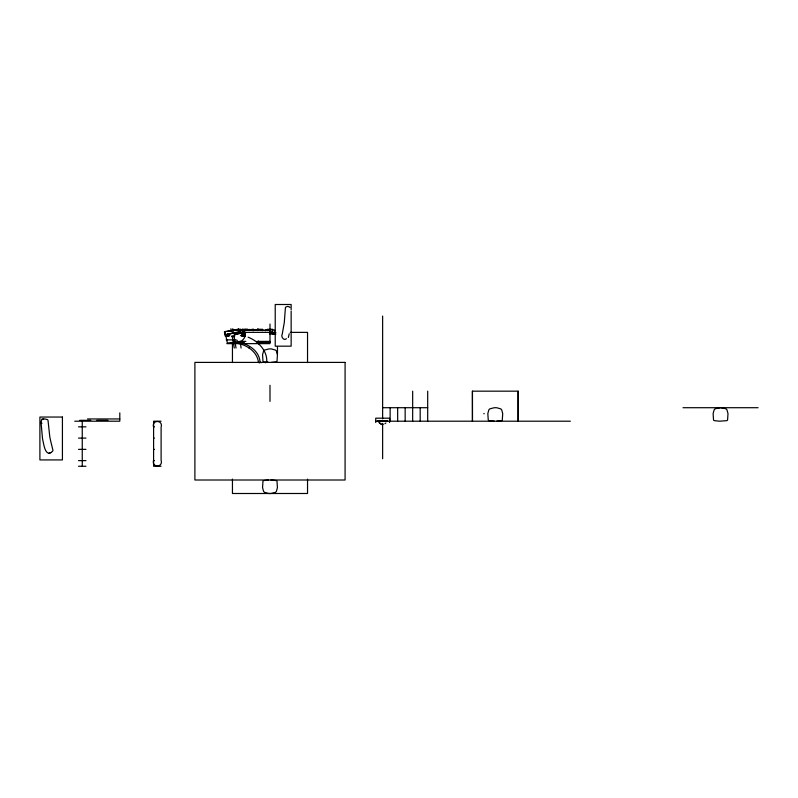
<?xml version="1.0" encoding="UTF-8"?>
<svg xmlns="http://www.w3.org/2000/svg" width="798" height="798" viewBox="0 0 798 798"><rect width="100%" height="100%" fill="white"/><g stroke="black" fill="none" stroke-linecap="round" stroke-linejoin="round"><path stroke-width="1.2" d="M153.595 427.309C151.201 419.568 163.49 419.568 161.106 427.309L161.106 460.157C163.49 467.897 151.201 467.897 153.595 460.157M235.55 334.442L240.537 333.384L240.338 329.295L226.981 331.469M272.447 333.903L272.577 332.946M236.457 332.427L227.46 334.153A3.711 1.387 27 0 1 228.288 334.043A3.711 2.045 16.2 0 1 229.445 333.823L229.864 333.793M288.317 337.484L289.245 333.793M282.223 334.063C280.527 336.626 284.008 341.344 286.432 338.721M282.362 333.444L284.288 322.582L285.415 307.759A2.304 1.626 -90 0 1 285.953 306.971L287.749 306.402L289.534 306.981A2.234 1.576 -90 0 1 289.923 307.499M245.295 334.631L243.629 335.958L241.684 334.631M387.489 421.005L377.773 421.005M227.729 335.529L226.792 335.529M266.731 361.654C267.46 350.731 257.844 340.906 248.138 337.205M245.704 332.766C243.979 335.26 242.263 330.821 242.532 329.295L239.24 330.013M235.669 334.033L234.702 335.31M274.871 333.464L274.293 333.803A3.711 0.888 -35.1 0 0 274.073 333.833C276.367 332.676 271.809 332.387 270.941 332.457M233.166 336.676L236.517 332.616L235.939 332.656A3.711 1.387 -47 0 0 235.121 332.846M385.913 422.98L384.895 423.778M240.028 332.477L238.123 332.437M49.087 453.304L50.793 452.616M265.335 362.771L266.113 362.382A2.065 2.025 -58.5 0 0 266.731 361.654M378.322 421.144L377.773 421.144L381.753 424.616M246.762 329.983L253.295 329.295L253.395 330.552M251.011 329.983L253.295 329.295M233.485 336.576L234.672 336.407L233.525 336.596M242.223 330.312L243.41 329.783L238.622 329.983M500.655 421.005L501.643 420.636A1.905 1.905 0 0 0 502.291 419.967L502.71 413.573L501.703 409.903A3.94 3.94 0 0 0 500.675 408.855L496.805 407.758A22.514 22.514 0 0 0 494.132 407.738L489.862 408.855A3.94 3.94 0 0 0 488.835 409.903L487.827 413.573L488.246 419.967A1.905 1.905 0 0 0 488.905 420.626L490.73 421.125M237.016 329.983L237.884 329.684L234.602 329.983M242.333 330.013L245.624 329.295L245.774 330.552M232.128 330.821L234.472 330.382M236.816 329.953L240.338 329.295M227.34 335.958L229.684 335.529M500.695 421.005L499.418 421.154M234.253 330.552L232.886 330.791M225.066 334.641L238.343 332.297M229.674 335.17L225.156 335.958L224.398 331.689L237.964 329.295L238.722 333.574L234.203 334.372M231.659 336.586L232.826 336.387M234.273 330.033L228.288 331.26L230.313 331.17M240.627 332.586L242.243 332.457M240.697 332.756L242.313 332.636M719.417 407.728L715.148 408.855A3.94 3.94 0 0 0 714.12 409.903L713.113 413.573L713.532 419.967A1.905 1.905 0 0 0 714.18 420.626L719.616 421.204L726.918 420.636A1.905 1.905 0 0 0 727.577 419.967L727.995 413.573L726.988 409.903A3.94 3.94 0 0 0 725.961 408.855L721.691 407.728M243.819 333.185L243.041 333.454A6.763 0.688 -8.1 0 0 244.348 333.135M499.458 421.154L498.062 421.194M275.739 334.043L269.524 334.083M240.457 335.579L245.385 336.327M40.977 423.329L41.985 423.309M498.102 421.194L496.665 421.204M271.39 362.402L276.357 361.833A1.905 1.905 0 0 0 277.016 361.175L277.425 354.771L276.427 351.1A3.94 3.94 0 0 0 275.4 350.063L271.519 348.955A22.514 22.514 0 0 0 268.856 348.935L264.587 350.063A3.94 3.94 0 0 0 263.559 351.1L262.552 354.771L262.971 361.175A1.905 1.905 0 0 0 263.619 361.833L268.597 362.402M268.597 480.007L263.619 480.576A1.905 1.905 0 0 0 262.971 481.234L262.552 487.628L263.559 491.309A3.94 3.94 0 0 0 264.587 492.346L268.457 493.453A22.514 22.514 0 0 0 271.13 493.473L275.4 492.346A3.94 3.94 0 0 0 276.427 491.309L277.425 487.628L277.016 481.234A1.905 1.905 0 0 0 276.357 480.576L270.921 480.007M242.532 329.295L245.624 329.295M237.704 330.123L269.993 330.123M225.166 332.377L227.28 342.601A1.796 1.796 0 0 0 227.799 342.98L240.328 341.534A5.297 5.297 0 0 0 241.265 341.075C245.405 338.791 247.749 331.399 241.455 330.123M235.889 332.377L269.993 332.377M290.302 332.377L307.539 332.377L307.539 362.571M225.545 336.128L229.036 336.128M241.714 336.128L245.136 336.128M226.163 339.878L236.168 339.878M242.622 341.384L245.854 341.384M256.876 341.384L269.993 341.384M238.662 341.953L243.949 341.953M257.754 341.953L269.993 341.953M234.702 342.512L242.712 342.512M257.315 342.512L269.993 342.512M230.742 343.07L244.068 343.07M258.313 343.07L262.073 343.07M226.772 343.639L269.993 343.639M472.436 391.17L472.456 421.204L472.426 391.17L518.161 391.17L518.161 421.204M382.631 407.708L427.688 407.708M683.008 407.708L758.1 407.708M483.748 413.693L484.296 413.693M41.955 418.95L43.591 418.95M87.511 418.95L119.8 418.95M79.73 420.317L90.842 420.317M96.817 420.317L107.93 420.317M494.381 421.204L492.945 421.204M74.743 421.204L119.8 421.204L119.8 412.895M161.056 421.204L153.595 421.204L153.595 466.261L161.056 466.261M375.888 421.204L570.361 421.204M382.033 424.277L383.22 424.277M78.503 426.84L85.965 426.84M153.595 426.84L154.403 426.84M78.503 438.102L85.965 438.102M153.595 438.102L154.403 438.102M78.503 449.364L85.965 449.364M153.595 449.364L154.403 449.364M78.503 460.626L85.965 460.626M153.595 460.626L154.403 460.626M78.503 466.261L85.965 466.261M492.984 421.204L491.568 421.174M274.113 332.437L275.779 332.557M491.608 421.174L490.69 421.125M244.158 342.851L231.55 342.751C243.171 342.601 257.106 349.873 258.462 362.442A120.777 20.09 88.9 0 1 259.739 362.96M241.076 332.656L241.505 332.686A3.671 2.045 -41.1 0 1 242.253 332.557M269.455 333.524L271.909 332.766L272.617 329.295L267.36 329.295L267.4 330.552M242.921 333.993L243.929 334.123A3.671 1.227 25.3 0 0 243.37 334.252L242.692 334.063A3.711 0.509 36 0 1 242.612 333.923M240.238 333.574L238.712 329.295M387.509 421.204L386.94 421.144M381.135 424.137L379.349 422.98M261.295 362.691L260.816 362.462A2.135 2.085 -36.2 0 1 260.038 361.594C258.791 349.763 247.54 344.138 237.565 341.364A2.893 2.195 -90 0 1 237.026 340.237M230.871 328.726L231.27 331M232.088 335.599L234.283 348.048M232.777 328.726L233.156 331M234.023 336.138L236.018 348.048M238.343 328.726L238.512 329.913M240.088 341.025L241.096 348.048M249.046 329.295L249.205 330.552M246.991 328.726L247.121 329.913M248.936 347.399L248.996 348.048M257.694 330.552L257.584 329.295L262.592 329.295L262.622 330.552M257.894 328.726L257.963 329.913M258.572 341.025L258.712 343.719M518.121 391.17L518.131 421.204M427.688 391.17L427.688 421.204M420.177 407.728L420.177 421.174M412.666 391.17L412.666 421.204M405.155 407.728L405.155 421.174M397.653 407.728L397.653 421.174M390.142 407.728L390.142 421.174M389.524 422.521L389.524 418.182L375.738 418.182L375.738 422.521M382.631 316.068L382.631 418.8M382.631 423.369L382.631 458.75M307.539 479.099L307.539 493.493L232.447 493.503L232.447 479.099M291.15 309.824L291.15 304.497L275.22 304.497L275.22 346.172L291.15 346.172L291.15 311.14M277.465 346.571L277.465 354.262M269.993 324.058L269.993 342.751M269.993 385.304L269.993 401.394M232.447 343.01L232.447 362.571M82.254 421.204L82.254 466.261M229.854 333.783A3.671 2.404 -0.2 0 1 231.709 333.454A3.671 2.404 -19.8 0 1 233.555 333.125L233.964 333.005A3.711 2.045 -36.2 0 1 235.101 332.876M242.831 334.631A6.763 0.948 -5.9 0 1 242.193 334.591M243.35 333.135A6.763 0.948 -5.9 0 0 242.313 333.384A4.888 0.499 -8.1 0 0 243.121 333.155M243.819 331.33A4.878 0.688 -5.9 0 1 243.669 330.372M245.385 330.033A4.878 0.688 -5.9 0 1 252.028 329.983M244.517 333.145A3.671 2.175 28 0 0 243.53 333.464A3.671 1.416 34.9 0 0 243.051 333.544M243.679 334.282A4.888 0.688 -5.9 0 1 244.866 333.155M240.477 332.576A6.763 0.688 -8.1 0 1 245.445 332.367M240.647 332.666A3.711 2.603 -27.4 0 1 241.086 332.646M242.243 333.325A3.671 1.367 -39.5 0 1 242.881 333.165M275.679 334.103A6.763 1.177 0 0 1 274.043 334.402M269.505 332.297A6.763 1.177 0 0 1 275.679 332.836M265.415 330.791A4.878 0.848 0 0 1 270.512 329.654A4.878 0.848 0 0 1 274.093 330.951M270.941 332.537A3.671 2.843 -11.8 0 1 271.859 332.676L272.288 332.656A3.711 2.494 -29.9 0 1 273.435 332.876M273.455 332.856A3.711 1.845 -40 0 1 274.303 332.995L274.502 333.145A3.671 0.948 -42.2 0 1 274.871 333.464M270.881 332.636A4.878 0.848 0 0 1 274.073 333.933M253.126 330.791A4.878 0.808 -3.1 0 1 259.141 329.644A4.878 0.808 -3.1 0 1 262.213 330.671M386.072 421.214A3.711 2.045 -26.2 0 0 384.925 421.164L384.496 421.204A3.671 2.404 -9.8 0 0 382.631 421.184A3.671 2.404 9.8 0 0 380.756 421.194L380.327 421.144A3.711 2.045 26.2 0 0 379.19 421.214A3.711 1.387 37 0 0 378.312 421.135M386.102 421.184A3.711 1.387 -37 0 1 386.95 421.135M719.018 407.758A22.514 22.514 0 0 1 722.04 407.758M41.037 422.322L42.484 438.411A79.371 79.371 0 0 0 43.282 442.282C44.169 446.83 46.124 457.454 52.518 451.309A2.374 2.374 0 0 0 52.947 450.301L50.573 440.586A71.79 71.79 0 0 1 49.765 436.576L48.01 420.327A2.314 2.314 0 0 0 47.252 419.519L44.708 418.95L42.174 419.539A2.244 2.244 0 0 0 41.436 420.366L41.037 422.322M345.085 362.402L194.892 362.402L194.892 480.007L345.085 480.007L345.085 362.402M62.424 417.045L39.9 417.045L39.9 459.927L62.424 459.927L62.424 417.045"/></g></svg>
